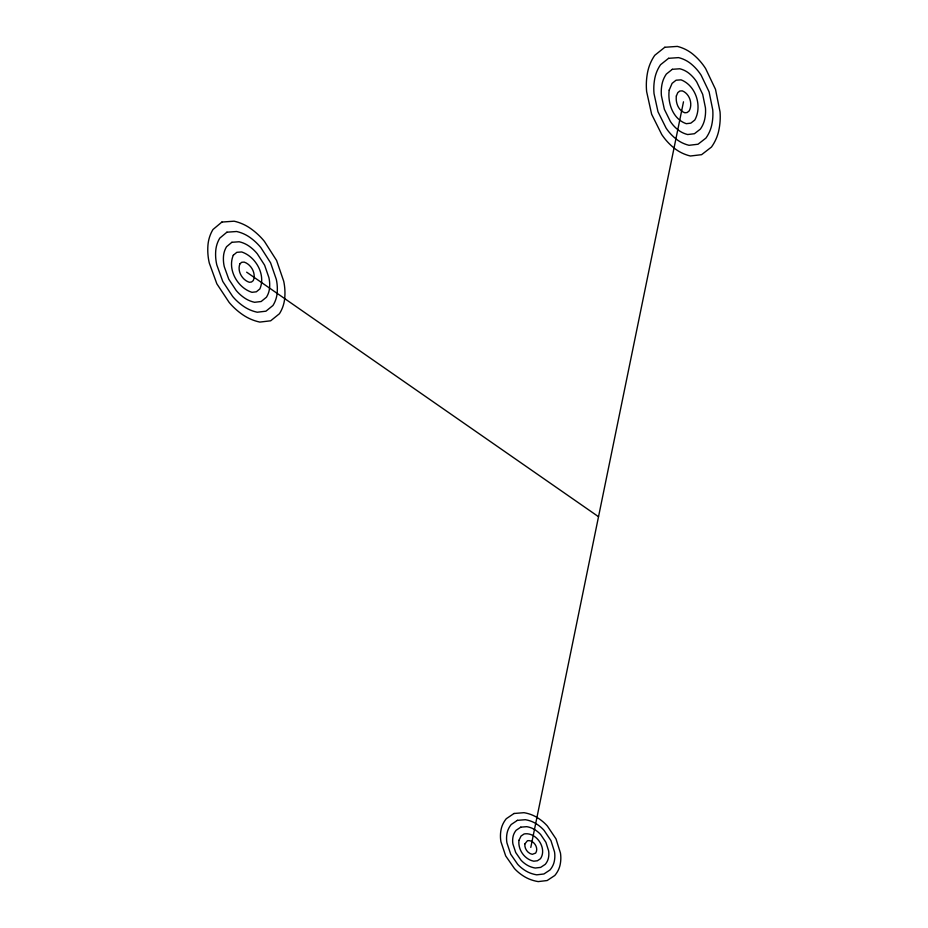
<?xml version="1.0" encoding="UTF-8"?>
<svg xmlns="http://www.w3.org/2000/svg" width="928" height="928" viewBox="0 0 928 928"><rect width="100%" height="100%" fill="white"/><g stroke="black" fill="none" stroke-linecap="round" stroke-linejoin="round"><path stroke-width="1.39" d="M530.793 847.426L683.495 101.813M246.651 272.171L598.525 516.71M518.961 840.327C517.801 849.642 524.482 859.328 533.774 861.196L537.382 860.766L540.467 858.725C547.45 848.343 536.361 831.755 524.146 833.947L521.049 836.024L518.961 840.327M524.888 843.877C524.297 848.54 527.649 853.389 532.289 854.328L535.642 853.087C539.122 847.89 533.588 839.608 527.475 840.698L524.888 843.877M669.204 90.109C667.464 103.112 672.951 119.109 686.279 123.691L690.803 123.157L694.77 120.06C702.484 106.407 695.942 85.562 681.059 79.854L676.083 80.202L672.081 83.369L669.204 90.109M676.361 95.967C675.48 102.474 678.217 110.49 684.887 112.787L687.161 112.52L689.144 110.954C692.996 104.133 689.724 93.716 682.277 90.863L679.795 91.037L677.8 92.614L676.361 95.967M233.288 255.246C227.198 269.572 237.591 287.808 251.964 292.32L256.348 291.798L259.875 288.921C266.023 274.769 255.826 256.627 241.674 251.964L236.837 252.312L233.288 255.246M239.981 263.738C236.93 270.895 242.127 280.012 249.319 282.274L251.511 282.019L253.286 280.569C256.337 273.493 251.244 264.422 244.168 262.102L241.756 262.276L239.981 263.738M221.896 222.059L212.964 229.518A42.352 38.999 19.6 0 0 207.942 245.27A66.039 61.062 17.9 0 0 209.287 263.018L216.839 283.794L229.158 302.435A65.679 60.645 16.5 0 0 242.811 314.789A44.382 40.739 16.3 0 0 259.817 322.086L270.674 320.798L279.456 313.71A41.806 38.106 17.2 0 0 284.676 298.596A65.772 59.717 18.7 0 0 283.724 281.265L276.602 260.49L264.434 241.408A66.132 60.123 19.9 0 0 250.583 228.497A42.375 38.767 20.3 0 0 234.1 221.189L221.896 222.059M226.908 232.197L219.774 238.136A33.837 31.123 19.3 0 0 215.737 250.688A52.803 48.743 18 0 0 216.781 264.851L222.79 281.474L232.638 296.426A52.583 48.465 16.9 0 0 243.577 306.344A35.554 32.619 16.7 0 0 257.218 312.226L265.918 311.193L272.96 305.486A33.489 30.554 17.4 0 0 277.124 293.352A52.641 47.873 18.6 0 0 276.335 279.444L270.593 262.833L260.849 247.602A52.873 48.14 19.6 0 0 249.794 237.313A33.849 30.984 19.9 0 0 236.64 231.501L226.908 232.197M231.884 242.289L226.548 246.72A25.346 23.293 19.1 0 0 223.509 256.082A39.579 36.47 18 0 0 224.274 266.684L228.752 279.154L236.118 290.394A39.452 36.32 17.2 0 0 244.342 297.865A26.703 24.488 17.1 0 0 254.597 302.296L261.151 301.519L266.44 297.227A25.149 22.968 17.6 0 0 269.549 288.086A39.486 35.983 18.5 0 0 268.923 277.634L264.608 265.176L257.288 253.773A39.626 36.134 19.3 0 0 249.006 246.094A25.358 23.212 19.5 0 0 239.169 241.767L231.884 242.289M664.808 47.27L654.739 55.32A44.092 41.435 -44.6 0 0 647.57 72.384A69.113 64.519 -44.5 0 0 646.642 91.652L651.63 114.237L661.745 134.525A68.742 64.044 -42.9 0 0 674.03 147.993A46.238 43.21 -40.7 0 0 690.386 156.008L701.603 154.674L711.463 147.053A43.256 40.67 -38.5 0 0 718.748 130.697A67.721 64.078 -38 0 0 720.047 111.894L715.5 89.332L705.605 68.544A68.057 64.577 -39.9 0 0 693.193 54.439A43.825 41.458 -43 0 0 677.359 46.4L664.808 47.27M668.589 58.313L660.55 64.716A35.194 33.083 -44 0 0 654.808 78.312A55.17 51.574 -43.9 0 0 654.031 93.682L657.987 111.754L666.06 128.029A54.926 51.272 -42.6 0 0 675.909 138.852A37.016 34.626 -40.8 0 0 689.028 145.302L698.018 144.234L705.93 138.098A34.672 32.596 -39.1 0 0 711.753 124.967A54.276 51.295 -38.8 0 0 712.75 109.887L709.085 91.826L701.15 75.238A54.497 51.608 -40.2 0 0 691.232 64.009A35.032 33.095 -42.7 0 0 678.6 57.617L668.589 58.313M672.348 69.298L666.339 74.066A26.344 24.766 -43.4 0 0 662.012 84.216A41.284 38.651 -43.4 0 0 661.42 95.723L664.355 109.272L670.399 121.51A41.157 38.489 -42.4 0 0 677.788 129.665A27.77 26.019 -41 0 0 687.66 134.537L694.422 133.725L700.362 129.108A26.054 24.488 -39.7 0 0 704.723 119.213A40.786 38.5 -39.5 0 0 705.454 107.868L702.682 94.331L696.719 81.919A40.902 38.674 -40.6 0 0 689.284 73.532A26.251 24.778 -42.4 0 0 679.83 68.776L672.348 69.298M514.031 813.485L506.259 818.728A34.255 26.9 -6.1 0 0 501.074 829.597A53.58 42.015 -6.7 0 0 500.946 841.754L505.679 855.906L514.46 868.55A53.406 41.737 -6.8 0 0 524.772 876.844A36.088 28.107 -6.4 0 0 538.194 881.6L547.149 880.533L554.805 875.487A33.918 26.367 -5.7 0 0 560.083 864.989A53.209 41.4 -5.1 0 0 560.454 853.064L556.011 838.9L547.358 826.013A53.395 41.679 -5 0 0 536.941 817.406A34.22 26.808 -5.4 0 0 524.018 812.684L514.031 813.485M517.418 820.34L511.2 824.516A27.376 21.472 -6 0 0 507.059 833.182A42.839 33.559 -6.5 0 0 506.932 842.891L510.702 854.212L517.708 864.339A42.723 33.385 -6.6 0 0 525.967 871.009A28.884 22.504 -6.3 0 0 536.72 874.837L543.912 873.979L550.049 869.93A27.167 21.135 -5.8 0 0 554.26 861.497A42.595 33.164 -5.3 0 0 554.538 851.939L550.954 840.606L544.028 830.316A42.711 33.35 -5.2 0 0 535.7 823.461A27.353 21.425 -5.5 0 0 525.387 819.702L517.418 820.34M520.782 827.161L516.13 830.282A20.52 16.078 -6 0 0 513.022 836.766A32.097 25.137 -6.3 0 0 512.917 844.028L515.713 852.519L520.968 860.128A32.039 25.033 -6.4 0 0 527.162 865.14A21.68 16.901 -6.2 0 0 535.259 868.028L540.653 867.39L545.27 864.339A20.393 15.88 -5.8 0 0 548.425 857.994A31.97 24.905 -5.4 0 0 548.61 850.814L545.908 842.311L540.711 834.608A32.039 25.01 -5.4 0 0 534.47 829.481A20.497 16.043 -5.6 0 0 526.756 826.674L520.782 827.161"/></g></svg>
